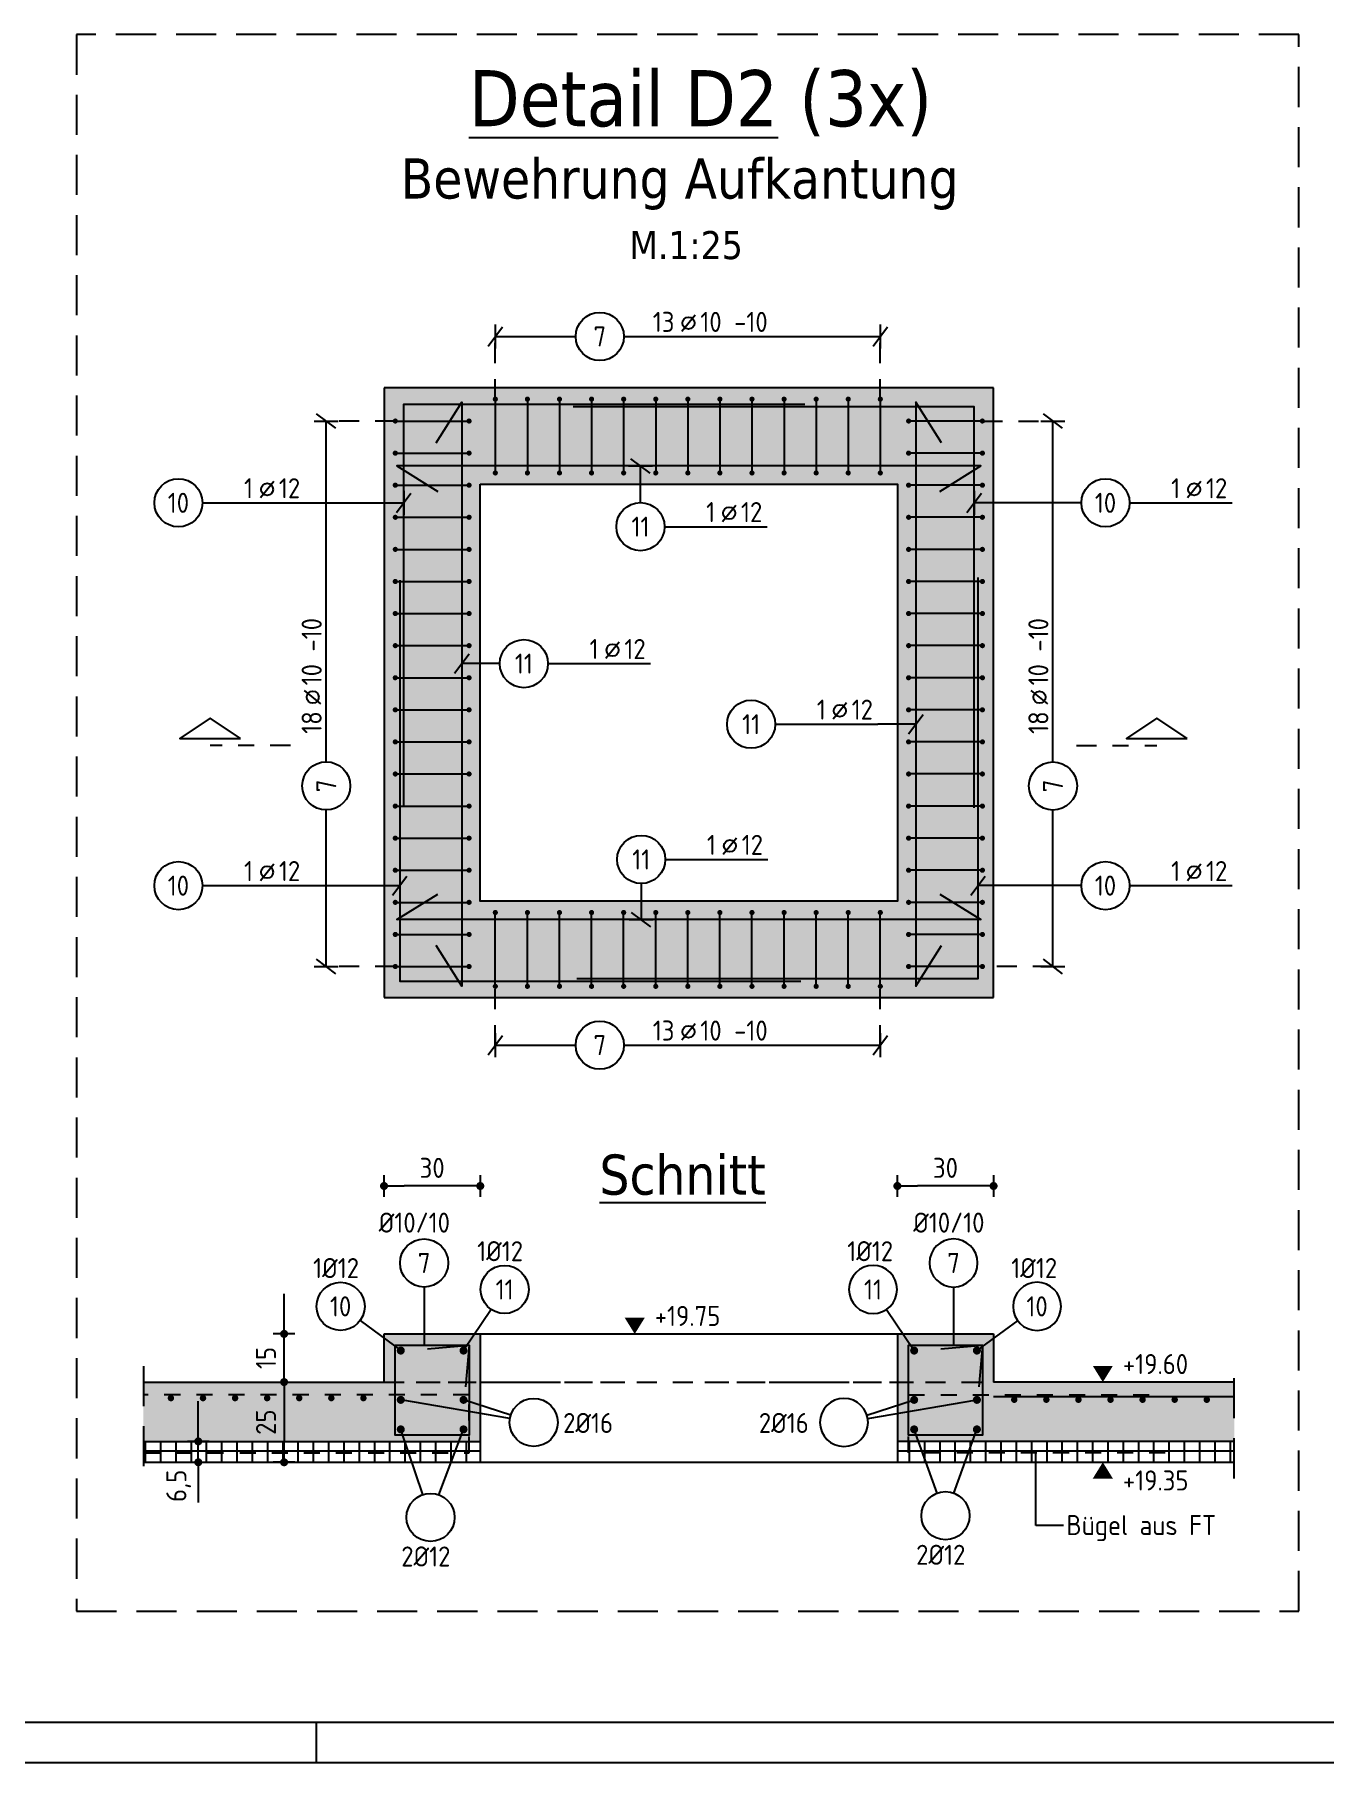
# Model space of a CAD drawing. Extents: x -25 to 84, y -4 to 31.
# Drawn here: x 10.19 to 18.23, y 0 to 10.77 of the extents above; entities that cross this region are included whole.
import ezdxf
from ezdxf.enums import TextEntityAlignment as Align

# ---------------------------------------------------------------- set-up
doc = ezdxf.new("R2010")
doc.units = 0
doc.header["$LTSCALE"] = 0.5
doc.header["$PDSIZE"] = 0.15
for name, pattern in [('AUSGEZOGEN', [1000.01, 1000, 0.01]), ('DASHDOTSMALL', [1.05, 0.5, -0.25, 0.05, -0.25]), ('DASHED', [0.75, 0.5, -0.25]), ('DOT', [0.175, 0.05, -0.125]), ('HIDDEN', [0.375, 0.25, -0.125]), ('HIDDEN2', [0.187, 0.125, -0.062]), ('STRICHLINIE', [0.75, 0.5, -0.25]), ('STRICHPUNKT2', [0.55, 0.25, -0.125, 0.05, -0.125]), ('VERDECKT', [0.375, 0.25, -0.125])]:
    doc.linetypes.add(name, pattern=pattern)
for name, color, linetype in [('BETON', 7, 'Continuous'), ('DETAIL', 7, 'Continuous'), ('DRUEBER', 7, 'Continuous'), ('grau_mittel', 7, 'Continuous'), ('Halbfertigteile', 7, 'Continuous'), ('HILFE', 7, 'Continuous'), ('koten', 7, 'Continuous'), ('MASSE', 7, 'Continuous'), ('OBJEKT', 7, 'Continuous'), ('RAHMEN', 7, 'Continuous'), ('RND', 7, 'Continuous'), ('SCHNITTE', 7, 'Continuous'), ('TEXT', 7, 'Continuous'), ('VERDECKT', 7, 'Continuous')]:
    doc.layers.add(name, color=color, linetype=linetype)
doc.styles.add('helv', font='tahoma.ttf')
doc.styles.add('txt', font='isocp.shx')
doc.dimstyles.new('DOT_I', dxfattribs={"dimscale": 0.5, "dimtxt": 0.25, "dimasz": 0.25, "dimexe": 0.1, "dimexo": 0.3, "dimgap": 0.1, "dimtad": 1, "dimdec": 3, "dimzin": 3, "dimtxsty": 'txt', "dimblk": 'DOT', "dimblk1": 'DOT', "dimblk2": 'DOT', "dimsah": 1, "dimcen": 0.1, "dimse1": 1, "dimse2": 1, "dimazin": 0, "dimtfac": 1, "dimtdec": 4, "dimtix": 1, "dimtmove": 2, "dimatfit": 3, "dimfxl": 0, "dimtvp": 1, "dimtolj": 1, "dimtzin": 0, "dimarcsym": 0})

# ---------------------------------------------------------------- blocks, each defined once
blk = doc.blocks.new('okrd_o')
at = {"layer": 'koten', "color": 7, "linetype": 'Continuous'}
blk.add_solid([(-0.125, 0.202), (0.125, 0.202), (0, 0)], dxfattribs=at)
at = {"layer": 'koten', "style": 'txt'}
blk.add_attdef('OKRD', (0.25, 0.1), '', height=0.25, dxfattribs=at)
blk = doc.blocks.new('DOT')
at = {"layer": 'MASSE', "color": 7, "linetype": 'Continuous'}
for p, q in [((0, 0), (-1, 0)), ((0, 0.54), (0, -0.54))]:
    blk.add_line(p, q, dxfattribs=at)
at = {"layer": 'MASSE', "color": 7, "linetype": 'Continuous', "const_width": 0.2}
blk.add_lwpolyline([(-0.1, 0, 1), (0.1, 0, 1)], format="xyb", close=True, dxfattribs=at)
blk = doc.blocks.new('*D41')
at = {"layer": 'Defpoints', "color": 0, "linetype": 'AUSGEZOGEN', "transparency": 16777216}
for p in [(11.749, 2.371), (11.749, 1.871), (11.749, 1.871)]:
    blk.add_point(p, dxfattribs=at)
at = {"layer": 'MASSE', "color": 0, "linetype": 'AUSGEZOGEN', "lineweight": -2, "transparency": 16777216}
blk.add_line((11.749, 2.246), (11.749, 1.996), dxfattribs=at)
at = {"layer": 'MASSE', "color": 0, "linetype": 'AUSGEZOGEN', "lineweight": -2, "transparency": 16777216, "xscale": 0.125, "yscale": 0.125, "zscale": 0.125}
for p, rotation in [((11.749, 2.371), 90), ((11.749, 1.871), 270)]:
    blk.add_blockref('DOT', p, dxfattribs=dict(at, rotation=rotation))
at = {"layer": 'MASSE', "color": 0, "linetype": 'AUSGEZOGEN', "transparency": 16777216, "insert": (11.636, 2.121), "char_height": 0.125, "attachment_point": 5, "rotation": 90, "style": 'txt'}
blk.add_mtext('\\A1;25', dxfattribs=at)
blk = doc.blocks.new('*D42')
at = {"layer": 'Defpoints', "color": 0, "linetype": 'AUSGEZOGEN', "transparency": 16777216}
for p in [(11.749, 2.671), (11.749, 2.671), (11.749, 2.371)]:
    blk.add_point(p, dxfattribs=at)
at = {"layer": 'MASSE', "color": 0, "linetype": 'AUSGEZOGEN', "lineweight": -2, "transparency": 16777216}
for p, q in [((11.749, 2.796), (11.749, 2.921)), ((11.749, 2.371), (11.749, 2.671)), ((11.749, 2.246), (11.749, 2.121))]:
    blk.add_line(p, q, dxfattribs=at)
at = {"layer": 'MASSE', "color": 0, "linetype": 'AUSGEZOGEN', "lineweight": -2, "transparency": 16777216, "xscale": 0.125, "yscale": 0.125, "zscale": 0.125}
for p, rotation in [((11.749, 2.671), 270), ((11.749, 2.371), 90)]:
    blk.add_blockref('DOT', p, dxfattribs=dict(at, rotation=rotation))
at = {"layer": 'MASSE', "color": 0, "linetype": 'AUSGEZOGEN', "transparency": 16777216, "insert": (11.636, 2.521), "char_height": 0.125, "attachment_point": 5, "rotation": 90, "style": 'txt'}
blk.add_mtext('\\A1;15', dxfattribs=at)
blk = doc.blocks.new('SCHN-2')
at = {"layer": 'SCHNITTE', "color": 6, "linetype": 'Continuous'}
blk.add_lwpolyline([(0.378, 0.088), (0, 0.34), (-0.378, 0.088)], close=True, dxfattribs=at)
at = {"layer": 'SCHNITTE', "color": 1, "linetype": 'DASHDOTSMALL', "style": 'helv'}
blk.add_attdef('SCHN-2', text='', height=0.35, dxfattribs=at).set_placement((0, 0.45), align=Align.CENTER)
blk = doc.blocks.new('*D43')
at = {"layer": 'Defpoints', "color": 0, "linetype": 'AUSGEZOGEN', "transparency": 16777216}
for p in [(12.372, 3.593), (12.372, 3.593), (12.972, 3.593)]:
    blk.add_point(p, dxfattribs=at)
at = {"layer": 'MASSE', "color": 0, "linetype": 'AUSGEZOGEN', "lineweight": -2, "transparency": 16777216}
blk.add_line((12.847, 3.593), (12.497, 3.593), dxfattribs=at)
at = {"layer": 'MASSE', "color": 0, "linetype": 'AUSGEZOGEN', "lineweight": -2, "transparency": 16777216, "xscale": 0.125, "yscale": 0.125, "zscale": 0.125, "rotation": 180}
blk.add_blockref('DOT', (12.372, 3.593), dxfattribs=at)
at = {"layer": 'MASSE', "color": 0, "linetype": 'AUSGEZOGEN', "lineweight": -2, "transparency": 16777216, "xscale": 0.125, "yscale": 0.125, "zscale": 0.125}
blk.add_blockref('DOT', (12.972, 3.593), dxfattribs=at)
at = {"layer": 'MASSE', "color": 0, "linetype": 'AUSGEZOGEN', "transparency": 16777216, "insert": (12.672, 3.706), "char_height": 0.125, "attachment_point": 5, "style": 'txt'}
blk.add_mtext('\\A1;30', dxfattribs=at)
blk = doc.blocks.new('*D44')
at = {"layer": 'Defpoints', "color": 0, "linetype": 'AUSGEZOGEN', "transparency": 16777216}
for p in [(15.572, 3.593), (15.572, 3.593), (16.172, 3.593)]:
    blk.add_point(p, dxfattribs=at)
at = {"layer": 'MASSE', "color": 0, "linetype": 'AUSGEZOGEN', "lineweight": -2, "transparency": 16777216}
blk.add_line((16.047, 3.593), (15.697, 3.593), dxfattribs=at)
at = {"layer": 'MASSE', "color": 0, "linetype": 'AUSGEZOGEN', "lineweight": -2, "transparency": 16777216, "xscale": 0.125, "yscale": 0.125, "zscale": 0.125, "rotation": 180}
blk.add_blockref('DOT', (15.572, 3.593), dxfattribs=at)
at = {"layer": 'MASSE', "color": 0, "linetype": 'AUSGEZOGEN', "lineweight": -2, "transparency": 16777216, "xscale": 0.125, "yscale": 0.125, "zscale": 0.125}
blk.add_blockref('DOT', (16.172, 3.593), dxfattribs=at)
at = {"layer": 'MASSE', "color": 0, "linetype": 'AUSGEZOGEN', "transparency": 16777216, "insert": (15.872, 3.706), "char_height": 0.125, "attachment_point": 5, "style": 'txt'}
blk.add_mtext('\\A1;30', dxfattribs=at)
blk = doc.blocks.new('lei_gre')
at = {"layer": 'RND', "color": 7, "linetype": 'Continuous'}
for p, q in [((-0.09, -0.12), (0.09, 0.12)), ((0, 0.15), (0, -0.15))]:
    blk.add_line(p, q, dxfattribs=at)
blk = doc.blocks.new('RND_LEI')
at = {"layer": 'RND', "color": 7, "linetype": 'Continuous'}
blk.add_line((1.022, 0.066), (1.19, 0.27), dxfattribs=at)
for centre, radius in [((0, 0), 0.3), ((1.106, 0.168), 0.075)]:
    blk.add_circle(centre, radius, dxfattribs=at)
at = {"layer": 'RND', "color": 7, "linetype": 'Continuous', "style": 'txt'}
blk.add_attdef('ANZ', text='', height=0.25, dxfattribs=at).set_placement((0.931, 0.057), align=Align.RIGHT)
for tag, p in [('DUM', (1.253, 0.057)), ('ABSTD', (1.674, 0.057)), ('POSTXT', (0.374, -0.327))]:
    blk.add_attdef(tag, p, '', height=0.25, dxfattribs=at)
blk.add_attdef('POSL', text='', height=0.25, dxfattribs=at).set_placement((0, 0), align=Align.MIDDLE)
blk = doc.blocks.new('RND_HIN')
at = {"layer": 'RND', "color": 7, "linetype": 'Continuous'}
blk.add_circle((0, 0), 0.3, dxfattribs=at)
at = {"layer": 'RND', "color": 7, "linetype": 'Continuous', "style": 'txt'}
blk.add_attdef('POSI', text='', height=0.25, dxfattribs=at).set_placement((0, 0), align=Align.MIDDLE)
blk = doc.blocks.new('*D104')
at = {"layer": 'Defpoints', "color": 0, "linetype": 'AUSGEZOGEN', "transparency": 16777216}
for p in [(11.214, 2.001), (11.214, 2.001), (11.214, 1.871)]:
    blk.add_point(p, dxfattribs=at)
at = {"layer": 'MASSE', "color": 0, "linetype": 'AUSGEZOGEN', "lineweight": -2, "transparency": 16777216}
for p, q in [((11.214, 2.126), (11.214, 2.251)), ((11.214, 1.871), (11.214, 2.001)), ((11.214, 1.746), (11.214, 1.621))]:
    blk.add_line(p, q, dxfattribs=at)
at = {"layer": 'MASSE', "color": 0, "linetype": 'AUSGEZOGEN', "lineweight": -2, "transparency": 16777216, "xscale": 0.125, "yscale": 0.125, "zscale": 0.125}
for p, rotation in [((11.214, 2.001), 270), ((11.214, 1.871), 90)]:
    blk.add_blockref('DOT', p, dxfattribs=dict(at, rotation=rotation))
at = {"layer": 'MASSE', "color": 0, "linetype": 'AUSGEZOGEN', "transparency": 16777216, "insert": (11.092, 1.724), "char_height": 0.125, "attachment_point": 5, "rotation": 90, "style": 'txt'}
blk.add_mtext('\\A1;6,5', dxfattribs=at)
blk = doc.blocks.new('A1-35-0')
at = {"layer": 'RAHMEN', "color": 5}
blk.add_line((2, 0.5), (118.4, 0.5), dxfattribs=at)
at = {"layer": 'RAHMEN', "color": 7}
blk.add_line((23.9, 0), (23.9, 0.5), dxfattribs=at)
at = {"layer": 'RAHMEN'}
blk.add_line((0, 0), (118.9, 0), dxfattribs=at)

msp = doc.modelspace()

# ---------------------------------------------------------------- hatches: boundary and pattern name
at = {"layer": 'grau_mittel'}
h = msp.add_hatch(color=61, dxfattribs=at)
h.paths.add_polyline_path([(16.1722, 4.7674), (16.1722, 8.5674), (12.3722, 8.5674), (12.3722, 4.7674)])
h.paths.add_polyline_path([(15.5722, 5.3674), (15.5722, 7.9674), (12.9722, 7.9674), (12.9722, 5.3674)], flags=16)
h = msp.add_hatch(color=61, dxfattribs=at)
h.paths.add_polyline_path([(10.8722, 2.0008), (12.9722, 2.0008), (12.9722, 2.6708), (12.3722, 2.6708), (12.3722, 2.3708), (10.8722, 2.3708)])
h.paths.add_polyline_path([(15.5722, 2.0008), (17.6722, 2.0008), (17.6722, 2.3708), (16.1722, 2.3708), (16.1722, 2.6708), (15.5722, 2.6708)])
at = {"layer": 'Halbfertigteile', "linetype": 'AUSGEZOGEN', "transparency": 33554687}
h = msp.add_hatch(dxfattribs=at)
h.set_pattern_fill('ANSI37', color=171, scale=0.03, angle=135, style=0)
h.set_pattern_definition([(180, (-1.11638, -12.34498), (-7e-18, -0.09525), []), (270, (-1.11638, -12.34498), (0.09525, -2e-17), [])])
h.paths.add_polyline_path([(12.9722, 2.0008), (10.8722, 2.0008), (10.8722, 1.8708), (12.9722, 1.8708)])
h.paths.add_polyline_path([(17.6722, 2.0008), (15.5722, 2.0008), (15.5722, 1.8708), (17.6722, 1.8708)])

# ---------------------------------------------------------------- linework, layer by layer
at = {"layer": 'BETON', "color": 6, "linetype": 'AUSGEZOGEN'}
for p, q in [((16.1722, 8.5674), (12.3722, 8.5674)), ((12.3722, 8.5674), (12.3722, 4.7674)), ((16.1722, 4.7674), (16.1722, 8.5674)), ((12.3722, 4.7674), (16.1722, 4.7674)), ((12.3722, 2.6708), (12.9722, 2.6708)), ((12.3722, 2.3708), (12.3722, 2.6708)), ((12.9722, 2.6708), (12.9722, 1.8708)), ((15.5722, 2.6708), (16.1722, 2.6708)), ((15.5722, 2.6708), (15.5722, 1.8708)), ((16.1722, 2.6708), (16.1722, 2.3708)), ((10.8722, 2.3708), (12.3722, 2.3708)), ((17.6722, 2.3708), (16.1722, 2.3708)), ((10.8722, 2.0008), (12.9722, 2.0008)), ((17.6722, 2.0008), (15.5722, 2.0008)), ((10.8722, 1.8708), (12.9722, 1.8708)), ((15.5722, 1.8708), (17.6722, 1.8708))]:
    msp.add_line(p, q, dxfattribs=at)
msp.add_lwpolyline([(12.9722, 7.9674), (15.5722, 7.9674), (15.5722, 5.3674), (12.9722, 5.3674)], close=True, dxfattribs=at)
at = {"layer": 'DETAIL', "color": 102, "linetype": 'STRICHLINIE'}
msp.add_lwpolyline([(10.4542, 10.7699), (10.4542, 0.9433), (18.0756, 0.9433), (18.0756, 10.7699)], close=True, dxfattribs=at)
at = {"layer": 'DRUEBER', "color": 7, "linetype": 'DOT'}
msp.add_line((12.3722, 2.3708), (16.1722, 2.3708), dxfattribs=at)
at = {"layer": 'HILFE', "color": 102, "linetype": 'DASHED'}
for p, q in [((10.8722, 2.4708), (10.8722, 1.7708)), ((17.6722, 1.7708), (17.6722, 2.4708))]:
    msp.add_line(p, q, dxfattribs=at)
at = {"layer": 'HILFE', "color": 102, "linetype": 'AUSGEZOGEN'}
for p, q in [((16.4354, 1.4773), (16.4354, 1.9308)), ((16.6077, 1.4773), (16.4354, 1.4773))]:
    msp.add_line(p, q, dxfattribs=at)
at = {"layer": 'OBJEKT', "color": 7, "linetype": 'AUSGEZOGEN'}
for p, q in [((12.9722, 2.6708), (15.5722, 2.6708)), ((12.9722, 1.8708), (15.5722, 1.8708))]:
    msp.add_line(p, q, dxfattribs=at)
at = {"layer": 'RND', "color": 7, "linetype": 'AUSGEZOGEN'}
for p, q in [((13.0658, 8.8879), (13.5671, 8.8879)), ((13.8671, 8.8879), (15.4658, 8.8879)), ((12.0118, 6.2369), (12.0118, 8.361)), ((16.5421, 6.2363), (16.5421, 8.361)), ((11.2401, 7.8512), (11.8801, 7.8512)), ((17.0195, 7.8512), (17.6595, 7.8512)), ((14.1207, 7.7025), (14.7607, 7.7025)), ((13.3938, 6.849), (14.0338, 6.849)), ((14.8105, 6.4713), (15.4505, 6.4713)), ((12.0118, 4.961), (12.0118, 5.9369)), ((16.5421, 4.961), (16.5421, 5.9363)), ((14.1253, 5.6283), (14.7653, 5.6283)), ((11.2401, 5.4651), (11.8801, 5.4651)), ((17.0195, 5.4651), (17.6595, 5.4651)), ((13.0658, 4.4708), (13.5671, 4.4708)), ((13.8671, 4.4708), (15.4658, 4.4708))]:
    msp.add_line(p, q, dxfattribs=at)
at = {"layer": 'RND', "color": 102, "linetype": 'VERDECKT'}
for p, q in [((13.0658, 8.4974), (13.0658, 8.8879)), ((15.4658, 8.4974), (15.4658, 8.8879)), ((12.4422, 8.361), (12.0118, 8.361)), ((16.1022, 8.361), (16.5421, 8.361)), ((12.4422, 4.961), (12.0118, 4.961)), ((16.5421, 4.961), (16.1022, 4.961)), ((13.0658, 4.4708), (13.0658, 4.8374)), ((15.4658, 4.4708), (15.4658, 4.8374))]:
    msp.add_line(p, q, dxfattribs=at)
at = {"layer": 'RND', "color": 102, "linetype": 'AUSGEZOGEN'}
for p, q in [((13.9707, 7.8525), (13.9707, 8.0812)), ((11.8801, 7.8512), (12.495, 7.8512)), ((16.7195, 7.8512), (16.0511, 7.8512)), ((13.0938, 6.849), (12.857, 6.849)), ((15.6874, 6.4713), (15.4505, 6.4713)), ((11.8801, 5.4651), (12.4699, 5.4651)), ((13.9753, 5.4783), (13.9753, 5.2537)), ((16.7195, 5.4651), (16.0744, 5.4651)), ((12.6221, 2.9632), (12.6221, 2.6008)), ((15.9222, 2.9632), (15.9222, 2.6008)), ((13.0401, 2.8236), (12.8675, 2.5672)), ((15.5042, 2.8236), (15.6768, 2.5672)), ((12.2222, 2.7538), (12.4764, 2.5672)), ((16.3221, 2.7538), (16.0679, 2.5672)), ((13.1571, 2.1445), (12.4764, 2.26)), ((13.1622, 2.1653), (12.8675, 2.26)), ((15.3821, 2.1653), (15.6768, 2.26)), ((15.3872, 2.1445), (16.0679, 2.26)), ((12.6139, 1.6693), (12.4764, 2.0759)), ((12.7146, 1.6677), (12.8675, 2.0759)), ((15.8209, 1.6788), (15.6768, 2.0759)), ((15.9234, 1.6787), (16.0679, 2.0759))]:
    msp.add_line(p, q, dxfattribs=at)
at = {"layer": 'RND', "color": 7, "linetype": 'AUSGEZOGEN'}
for points, const_width in [([(13.0738, 8.4974, 1), (13.0578, 8.4974, 1)], 0.016), ([(13.2738, 8.4974, 1), (13.2578, 8.4974, 1)], 0.016), ([(13.4738, 8.4974, 1), (13.4578, 8.4974, 1)], 0.016), ([(13.6738, 8.4974, 1), (13.6578, 8.4974, 1)], 0.016), ([(13.8738, 8.4974, 1), (13.8578, 8.4974, 1)], 0.016), ([(14.0738, 8.4974, 1), (14.0578, 8.4974, 1)], 0.016), ([(14.2738, 8.4974, 1), (14.2578, 8.4974, 1)], 0.016), ([(14.4738, 8.4974, 1), (14.4578, 8.4974, 1)], 0.016), ([(14.6738, 8.4974, 1), (14.6578, 8.4974, 1)], 0.016), ([(14.8738, 8.4974, 1), (14.8578, 8.4974, 1)], 0.016), ([(15.0738, 8.4974, 1), (15.0578, 8.4974, 1)], 0.016), ([(15.2738, 8.4974, 1), (15.2578, 8.4974, 1)], 0.016), ([(15.4738, 8.4974, 1), (15.4578, 8.4974, 1)], 0.016), ([(12.4422, 8.353, 1), (12.4422, 8.369, 1)], 0.016), ([(12.9022, 8.353, 1), (12.9022, 8.369, 1)], 0.016), ([(15.6422, 8.353, -1), (15.6422, 8.369, -1)], 0.016), ([(16.1022, 8.353, -1), (16.1022, 8.369, -1)], 0.016), ([(12.4422, 8.153, 1), (12.4422, 8.169, 1)], 0.016), ([(12.9022, 8.153, 1), (12.9022, 8.169, 1)], 0.016), ([(15.6422, 8.153, -1), (15.6422, 8.169, -1)], 0.016), ([(16.1022, 8.153, -1), (16.1022, 8.169, -1)], 0.016), ([(12.4422, 7.953, 1), (12.4422, 7.969, 1)], 0.016), ([(12.9022, 7.953, 1), (12.9022, 7.969, 1)], 0.016), ([(13.0738, 8.0374, 1), (13.0578, 8.0374, 1)], 0.016), ([(13.2738, 8.0374, 1), (13.2578, 8.0374, 1)], 0.016), ([(13.4738, 8.0374, 1), (13.4578, 8.0374, 1)], 0.016), ([(13.6738, 8.0374, 1), (13.6578, 8.0374, 1)], 0.016), ([(13.8738, 8.0374, 1), (13.8578, 8.0374, 1)], 0.016), ([(14.0738, 8.0374, 1), (14.0578, 8.0374, 1)], 0.016), ([(14.2738, 8.0374, 1), (14.2578, 8.0374, 1)], 0.016), ([(14.4738, 8.0374, 1), (14.4578, 8.0374, 1)], 0.016), ([(14.6738, 8.0374, 1), (14.6578, 8.0374, 1)], 0.016), ([(14.8738, 8.0374, 1), (14.8578, 8.0374, 1)], 0.016), ([(15.0738, 8.0374, 1), (15.0578, 8.0374, 1)], 0.016), ([(15.2738, 8.0374, 1), (15.2578, 8.0374, 1)], 0.016), ([(15.4738, 8.0374, 1), (15.4578, 8.0374, 1)], 0.016), ([(15.6422, 7.953, -1), (15.6422, 7.969, -1)], 0.016), ([(16.1022, 7.953, -1), (16.1022, 7.969, -1)], 0.016), ([(12.4422, 7.753, 1), (12.4422, 7.769, 1)], 0.016), ([(12.9022, 7.753, 1), (12.9022, 7.769, 1)], 0.016), ([(15.6422, 7.753, -1), (15.6422, 7.769, -1)], 0.016), ([(16.1022, 7.753, -1), (16.1022, 7.769, -1)], 0.016), ([(12.4422, 7.553, 1), (12.4422, 7.569, 1)], 0.016), ([(12.9022, 7.553, 1), (12.9022, 7.569, 1)], 0.016), ([(15.6422, 7.553, -1), (15.6422, 7.569, -1)], 0.016), ([(16.1022, 7.553, -1), (16.1022, 7.569, -1)], 0.016), ([(12.4422, 7.353, 1), (12.4422, 7.369, 1)], 0.016), ([(12.9022, 7.353, 1), (12.9022, 7.369, 1)], 0.016), ([(15.6422, 7.353, -1), (15.6422, 7.369, -1)], 0.016), ([(16.1022, 7.353, -1), (16.1022, 7.369, -1)], 0.016), ([(12.4422, 7.153, 1), (12.4422, 7.169, 1)], 0.016), ([(12.9022, 7.153, 1), (12.9022, 7.169, 1)], 0.016), ([(15.6422, 7.153, -1), (15.6422, 7.169, -1)], 0.016), ([(16.1022, 7.153, -1), (16.1022, 7.169, -1)], 0.016), ([(12.4422, 6.953, 1), (12.4422, 6.969, 1)], 0.016), ([(12.9022, 6.953, 1), (12.9022, 6.969, 1)], 0.016), ([(15.6422, 6.953, -1), (15.6422, 6.969, -1)], 0.016), ([(16.1022, 6.953, -1), (16.1022, 6.969, -1)], 0.016), ([(12.4422, 6.753, 1), (12.4422, 6.769, 1)], 0.016), ([(12.9022, 6.753, 1), (12.9022, 6.769, 1)], 0.016), ([(15.6422, 6.753, -1), (15.6422, 6.769, -1)], 0.016), ([(16.1022, 6.753, -1), (16.1022, 6.769, -1)], 0.016), ([(12.4422, 6.553, 1), (12.4422, 6.569, 1)], 0.016), ([(12.9022, 6.553, 1), (12.9022, 6.569, 1)], 0.016), ([(15.6422, 6.553, -1), (15.6422, 6.569, -1)], 0.016), ([(16.1022, 6.553, -1), (16.1022, 6.569, -1)], 0.016), ([(12.4422, 6.353, 1), (12.4422, 6.369, 1)], 0.016), ([(12.9022, 6.353, 1), (12.9022, 6.369, 1)], 0.016), ([(15.6422, 6.353, -1), (15.6422, 6.369, -1)], 0.016), ([(16.1022, 6.353, -1), (16.1022, 6.369, -1)], 0.016), ([(12.4422, 6.153, 1), (12.4422, 6.169, 1)], 0.016), ([(12.9022, 6.153, 1), (12.9022, 6.169, 1)], 0.016), ([(15.6422, 6.153, -1), (15.6422, 6.169, -1)], 0.016), ([(16.1022, 6.153, -1), (16.1022, 6.169, -1)], 0.016), ([(12.4422, 5.953, 1), (12.4422, 5.969, 1)], 0.016), ([(12.9022, 5.953, 1), (12.9022, 5.969, 1)], 0.016), ([(15.6422, 5.953, -1), (15.6422, 5.969, -1)], 0.016), ([(16.1022, 5.953, -1), (16.1022, 5.969, -1)], 0.016), ([(12.4422, 5.753, 1), (12.4422, 5.769, 1)], 0.016), ([(12.9022, 5.753, 1), (12.9022, 5.769, 1)], 0.016), ([(15.6422, 5.753, -1), (15.6422, 5.769, -1)], 0.016), ([(16.1022, 5.753, -1), (16.1022, 5.769, -1)], 0.016), ([(12.4422, 5.553, 1), (12.4422, 5.569, 1)], 0.016), ([(12.9022, 5.553, 1), (12.9022, 5.569, 1)], 0.016), ([(15.6422, 5.553, -1), (15.6422, 5.569, -1)], 0.016), ([(16.1022, 5.553, -1), (16.1022, 5.569, -1)], 0.016), ([(12.4422, 5.353, 1), (12.4422, 5.369, 1)], 0.016), ([(12.9022, 5.353, 1), (12.9022, 5.369, 1)], 0.016), ([(13.0738, 5.2974, -1), (13.0578, 5.2974, -1)], 0.016), ([(13.2738, 5.2974, -1), (13.2578, 5.2974, -1)], 0.016), ([(13.4738, 5.2974, -1), (13.4578, 5.2974, -1)], 0.016), ([(13.6738, 5.2974, -1), (13.6578, 5.2974, -1)], 0.016), ([(13.8738, 5.2974, -1), (13.8578, 5.2974, -1)], 0.016), ([(14.0738, 5.2974, -1), (14.0578, 5.2974, -1)], 0.016), ([(14.2738, 5.2974, -1), (14.2578, 5.2974, -1)], 0.016), ([(14.4738, 5.2974, -1), (14.4578, 5.2974, -1)], 0.016), ([(14.6738, 5.2974, -1), (14.6578, 5.2974, -1)], 0.016), ([(14.8738, 5.2974, -1), (14.8578, 5.2974, -1)], 0.016), ([(15.0738, 5.2974, -1), (15.0578, 5.2974, -1)], 0.016), ([(15.2738, 5.2974, -1), (15.2578, 5.2974, -1)], 0.016), ([(15.4738, 5.2974, -1), (15.4578, 5.2974, -1)], 0.016), ([(15.6422, 5.353, -1), (15.6422, 5.369, -1)], 0.016), ([(16.1022, 5.353, -1), (16.1022, 5.369, -1)], 0.016), ([(12.4422, 5.153, 1), (12.4422, 5.169, 1)], 0.016), ([(12.9022, 5.153, 1), (12.9022, 5.169, 1)], 0.016), ([(15.6422, 5.153, -1), (15.6422, 5.169, -1)], 0.016), ([(16.1022, 5.153, -1), (16.1022, 5.169, -1)], 0.016), ([(12.4422, 4.953, 1), (12.4422, 4.969, 1)], 0.016), ([(12.9022, 4.953, 1), (12.9022, 4.969, 1)], 0.016), ([(15.6422, 4.953, -1), (15.6422, 4.969, -1)], 0.016), ([(16.1022, 4.953, -1), (16.1022, 4.969, -1)], 0.016), ([(13.0738, 4.8374, -1), (13.0578, 4.8374, -1)], 0.016), ([(13.2738, 4.8374, -1), (13.2578, 4.8374, -1)], 0.016), ([(13.4738, 4.8374, -1), (13.4578, 4.8374, -1)], 0.016), ([(13.6738, 4.8374, -1), (13.6578, 4.8374, -1)], 0.016), ([(13.8738, 4.8374, -1), (13.8578, 4.8374, -1)], 0.016), ([(14.0738, 4.8374, -1), (14.0578, 4.8374, -1)], 0.016), ([(14.2738, 4.8374, -1), (14.2578, 4.8374, -1)], 0.016), ([(14.4738, 4.8374, -1), (14.4578, 4.8374, -1)], 0.016), ([(14.6738, 4.8374, -1), (14.6578, 4.8374, -1)], 0.016), ([(14.8738, 4.8374, -1), (14.8578, 4.8374, -1)], 0.016), ([(15.0738, 4.8374, -1), (15.0578, 4.8374, -1)], 0.016), ([(15.2738, 4.8374, -1), (15.2578, 4.8374, -1)], 0.016), ([(15.4738, 4.8374, -1), (15.4578, 4.8374, -1)], 0.016), ([(12.4639, 2.5672, 1), (12.4889, 2.5672, 1)], 0.025), ([(12.855, 2.5672, 1), (12.88, 2.5672, 1)], 0.025), ([(15.6893, 2.5672, -1), (15.6643, 2.5672, -1)], 0.025), ([(16.0804, 2.5672, -1), (16.0554, 2.5672, -1)], 0.025), ([(11.0334, 2.2708, 1), (11.0534, 2.2708, 1)], 0.02), ([(11.2334, 2.2708, -1), (11.2534, 2.2708, -1)], 0.02), ([(11.4334, 2.2708, -1), (11.4534, 2.2708, -1)], 0.02), ([(11.6334, 2.2708, -1), (11.6534, 2.2708, -1)], 0.02), ([(11.8334, 2.2708, -1), (11.8534, 2.2708, -1)], 0.02), ([(12.0334, 2.2708, -1), (12.0534, 2.2708, -1)], 0.02), ([(12.2334, 2.2708, -1), (12.2534, 2.2708, -1)], 0.02), ([(12.4639, 2.26, 1), (12.4889, 2.26, 1)], 0.025), ([(12.855, 2.26, 1), (12.88, 2.26, 1)], 0.025), ([(15.6893, 2.26, -1), (15.6643, 2.26, -1)], 0.025), ([(16.0804, 2.26, -1), (16.0554, 2.26, -1)], 0.025), ([(16.3109, 2.2608, 1), (16.2909, 2.2608, 1)], 0.02), ([(16.5109, 2.2608, 1), (16.4909, 2.2608, 1)], 0.02), ([(16.7109, 2.2608, 1), (16.6909, 2.2608, 1)], 0.02), ([(16.9109, 2.2608, 1), (16.8909, 2.2608, 1)], 0.02), ([(17.1109, 2.2608, 1), (17.0909, 2.2608, 1)], 0.02), ([(17.3109, 2.2608, 1), (17.2909, 2.2608, 1)], 0.02), ([(17.5109, 2.2608, -1), (17.4909, 2.2608, -1)], 0.02), ([(12.4639, 2.0759, 1), (12.4889, 2.0759, 1)], 0.025), ([(12.855, 2.0759, 1), (12.88, 2.0759, 1)], 0.025), ([(15.6893, 2.0759, -1), (15.6643, 2.0759, -1)], 0.025), ([(16.0804, 2.0759, -1), (16.0554, 2.0759, -1)], 0.025)]:
    msp.add_lwpolyline(points, format="xyb", close=True, dxfattribs=dict(at, const_width=const_width))
at = {"layer": 'RND', "color": 1, "linetype": 'AUSGEZOGEN'}
for points in [[(12.495, 5.9657), (12.495, 8.4657), (14.995, 8.4657)], [(12.6979, 8.2242), (12.857, 8.4786), (12.857, 4.8386), (12.6979, 5.0929)], [(13.0658, 8.4974), (13.0658, 8.0374)], [(13.2658, 8.4974), (13.2658, 8.0374)], [(13.4658, 8.4974), (13.4658, 8.0374)], [(16.0511, 5.9499), (16.0511, 8.4499), (13.5511, 8.4499)], [(13.6658, 8.4974), (13.6658, 8.0374)], [(13.8658, 8.4974), (13.8658, 8.0374)], [(14.0658, 8.4974), (14.0658, 8.0374)], [(14.2658, 8.4974), (14.2658, 8.0374)], [(14.4658, 8.4974), (14.4658, 8.0374)], [(14.6658, 8.4974), (14.6658, 8.0374)], [(14.8658, 8.4974), (14.8658, 8.0374)], [(15.0658, 8.4974), (15.0658, 8.0374)], [(15.2658, 8.4974), (15.2658, 8.0374)], [(15.4658, 8.4974), (15.4658, 8.0374)], [(15.8464, 8.2242), (15.6874, 8.4786), (15.6874, 4.8386), (15.8464, 5.0929)], [(12.4422, 8.361), (12.9022, 8.361)], [(16.1022, 8.361), (15.6422, 8.361)], [(12.4422, 8.161), (12.9022, 8.161)], [(15.8378, 7.9222), (16.0922, 8.0812), (12.4522, 8.0812), (12.7065, 7.9222)], [(16.1022, 8.161), (15.6422, 8.161)], [(12.4422, 7.961), (12.9022, 7.961)], [(16.1022, 7.961), (15.6422, 7.961)], [(12.4422, 7.761), (12.9022, 7.761)], [(16.1022, 7.761), (15.6422, 7.761)], [(12.4422, 7.561), (12.9022, 7.561)], [(16.1022, 7.561), (15.6422, 7.561)], [(12.4422, 7.361), (12.9022, 7.361)], [(12.4699, 7.3692), (12.4699, 4.8692), (14.9699, 4.8692)], [(16.0744, 7.385), (16.0744, 4.885), (13.5744, 4.885)], [(16.1022, 7.361), (15.6422, 7.361)], [(12.4422, 7.161), (12.9022, 7.161)], [(16.1022, 7.161), (15.6422, 7.161)], [(12.4422, 6.961), (12.9022, 6.961)], [(16.1022, 6.961), (15.6422, 6.961)], [(12.4422, 6.761), (12.9022, 6.761)], [(16.1022, 6.761), (15.6422, 6.761)], [(12.4422, 6.561), (12.9022, 6.561)], [(16.1022, 6.561), (15.6422, 6.561)], [(12.4422, 6.361), (12.9022, 6.361)], [(16.1022, 6.361), (15.6422, 6.361)], [(12.4422, 6.161), (12.9022, 6.161)], [(16.1022, 6.161), (15.6422, 6.161)], [(12.4422, 5.961), (12.9022, 5.961)], [(16.1022, 5.961), (15.6422, 5.961)], [(12.4422, 5.761), (12.9022, 5.761)], [(16.1022, 5.761), (15.6422, 5.761)], [(12.4422, 5.561), (12.9022, 5.561)], [(16.1022, 5.561), (15.6422, 5.561)], [(15.8378, 5.4127), (16.0922, 5.2537), (12.4522, 5.2537), (12.7065, 5.4127)], [(12.4422, 5.361), (12.9022, 5.361)], [(13.0658, 4.8374), (13.0658, 5.2974)], [(13.2658, 4.8374), (13.2658, 5.2974)], [(13.4658, 4.8374), (13.4658, 5.2974)], [(13.6658, 4.8374), (13.6658, 5.2974)], [(13.8658, 4.8374), (13.8658, 5.2974)], [(14.0658, 4.8374), (14.0658, 5.2974)], [(14.2658, 4.8374), (14.2658, 5.2974)], [(14.4658, 4.8374), (14.4658, 5.2974)], [(14.6658, 4.8374), (14.6658, 5.2974)], [(14.8658, 4.8374), (14.8658, 5.2974)], [(15.0658, 4.8374), (15.0658, 5.2974)], [(15.2658, 4.8374), (15.2658, 5.2974)], [(15.4658, 4.8374), (15.4658, 5.2974)], [(16.1022, 5.361), (15.6422, 5.361)], [(12.4422, 5.161), (12.9022, 5.161)], [(16.1022, 5.161), (15.6422, 5.161)], [(12.4422, 4.961), (12.9022, 4.961)], [(16.1022, 4.961), (15.6422, 4.961)], [(12.6431, 2.5781), (12.9022, 2.6008), (12.9022, 2.0408), (12.4422, 2.0408), (12.4422, 2.6008), (12.9022, 2.6008), (12.8795, 2.3417)], [(15.8431, 2.5781), (16.1022, 2.6008), (16.1022, 2.0408), (15.6422, 2.0408), (15.6422, 2.6008), (16.1022, 2.6008), (16.0795, 2.3417)], [(16.1722, 2.2808), (17.6722, 2.2808)]]:
    msp.add_lwpolyline(points, dxfattribs=at)
at = {"layer": 'RND', "color": 102, "linetype": 'HIDDEN2'}
for points in [[(10.8722, 1.9308), (12.9022, 1.9308), (12.9022, 2.2908), (10.8722, 2.2908)], [(17.2422, 1.9308), (15.6422, 1.9308), (15.6422, 2.2908), (17.2422, 2.2908)]]:
    msp.add_lwpolyline(points, dxfattribs=at)
at = {"layer": 'SCHNITTE', "color": 6, "linetype": 'STRICHPUNKT2'}
for p, q in [((11.7879, 6.339), (11.2879, 6.339)), ((16.6888, 6.339), (17.1888, 6.339))]:
    msp.add_line(p, q, dxfattribs=at)
at = {"layer": 'VERDECKT', "color": 7, "linetype": 'HIDDEN'}
msp.add_line((12.3722, 2.3708), (16.1722, 2.3708), dxfattribs=at)

# ---------------------------------------------------------------- block references
at = {"layer": 'koten', "color": 7, "linetype": 'AUSGEZOGEN', "xscale": 0.5, "yscale": 0.5, "zscale": 0.5}
for p, values in [((13.9349, 2.6707), {'OKRD': '+19.75'}), ((16.853, 2.3707), {'OKRD': '+19.60'})]:
    msp.add_blockref('okrd_o', p, dxfattribs=at).add_auto_attribs(values)
at = {"layer": 'koten', "color": 7, "linetype": 'AUSGEZOGEN'}
ref = msp.add_blockref('okrd_o', (16.853, 1.8708), dxfattribs=dict(at, xscale=-0.5, yscale=0.5, zscale=0.5, rotation=180))
ref.add_attrib('OKRD', '+19.35', (16.978, 1.6953), dxfattribs={"height": 0.125, "style": 'txt'})
at = {"layer": 'RAHMEN', "color": 191, "linetype": 'AUSGEZOGEN', "xscale": 0.5, "yscale": 0.5, "zscale": 0.5}
msp.add_blockref('A1-35-0', (0, 0), dxfattribs=at)
at = {"layer": 'RND', "color": 7, "linetype": 'AUSGEZOGEN', "yscale": 0.5, "zscale": 0.5}
for name, p, xscale in [('lei_gre', (13.0658, 8.8879), 0.5), ('lei_gre', (15.4658, 8.8879), 0.5), ('lei_gre', (12.495, 7.8512), 0.5), ('lei_gre', (16.0511, 7.8512), 0.5), ('lei_gre', (12.857, 6.849), 0.5), ('lei_gre', (15.6874, 6.4713), 0.5), ('lei_gre', (12.4699, 5.4651), 0.5), ('lei_gre', (16.0744, 5.4651), 0.5), ('lei_gre', (13.0658, 4.4708), 0.5), ('lei_gre', (15.4658, 4.4708), 0.5), ('RND_HIN', (13.305, 2.1194), 0.5), ('RND_HIN', (15.2393, 2.1194), -0.5), ('RND_HIN', (12.662, 1.5273), 0.5), ('RND_HIN', (15.8721, 1.5378), 0.5)]:
    msp.add_blockref(name, p, dxfattribs=dict(at, xscale=xscale))
at = {"layer": 'RND', "color": 7, "linetype": 'AUSGEZOGEN', "xscale": 0.5, "yscale": 0.5, "zscale": 0.5}
for name, p, values in [('RND_LEI', (13.7171, 8.8879), {'POSL': '7', 'DUM': '10', 'ANZ': '13', 'ABSTD': '-10'}), ('RND_LEI', (11.0901, 7.8512), {'POSL': '10', 'DUM': '12', 'ANZ': '1'}), ('RND_LEI', (16.8695, 7.8512), {'POSL': '10', 'DUM': '12', 'ANZ': '1'}), ('RND_LEI', (13.9707, 7.7025), {'POSL': '11', 'DUM': '12', 'ANZ': '1'}), ('RND_LEI', (13.2438, 6.849), {'POSL': '11', 'DUM': '12', 'ANZ': '1'}), ('RND_LEI', (14.6605, 6.4713), {'POSL': '11', 'DUM': '12', 'ANZ': '1'}), ('RND_LEI', (13.9753, 5.6283), {'POSL': '11', 'DUM': '12', 'ANZ': '1'}), ('RND_LEI', (11.0901, 5.4651), {'POSL': '10', 'DUM': '12', 'ANZ': '1'}), ('RND_LEI', (16.8695, 5.4651), {'POSL': '10', 'DUM': '12', 'ANZ': '1'}), ('RND_LEI', (13.7171, 4.4708), {'POSL': '7', 'DUM': '10', 'ANZ': '13', 'ABSTD': '-10'}), ('RND_HIN', (12.6221, 3.1132), {'POSI': '7'}), ('RND_HIN', (13.1238, 2.948), {'POSI': '11'}), ('RND_HIN', (12.1013, 2.8426), {'POSI': '10'})]:
    msp.add_blockref(name, p, dxfattribs=at).add_auto_attribs(values)
at = {"layer": 'RND', "color": 7, "linetype": 'AUSGEZOGEN', "xscale": 0.5, "yscale": 0.5, "zscale": 0.5, "rotation": 90}
for p in [(12.0118, 8.361), (16.5421, 8.361), (13.9707, 8.0812), (13.9753, 5.2537), (12.0118, 4.961), (16.5421, 4.961)]:
    msp.add_blockref('lei_gre', p, dxfattribs=at)
for p in [(12.0118, 6.0869), (16.5421, 6.0863)]:
    msp.add_blockref('RND_LEI', p, dxfattribs=at).add_auto_attribs({'POSL': '7', 'DUM': '10', 'ANZ': '18', 'ABSTD': '-10'})
at = {"layer": 'RND', "color": 7, "linetype": 'AUSGEZOGEN'}
ref = msp.add_blockref('RND_HIN', (15.9222, 3.1132), dxfattribs=dict(at, xscale=-0.5, yscale=0.5, zscale=0.5))
ref.add_attrib('POSI', '7', dxfattribs={"color": 7, "linetype": 'Continuous', "height": 0.125, "style": 'txt'}).set_placement((15.9222, 3.1132), align=Align.MIDDLE)
ref = msp.add_blockref('RND_HIN', (15.4205, 2.948), dxfattribs=dict(at, xscale=-0.5, yscale=0.5, zscale=0.5))
ref.add_attrib('POSI', '11', dxfattribs={"color": 7, "linetype": 'Continuous', "height": 0.125, "style": 'txt'}).set_placement((15.4205, 2.948), align=Align.MIDDLE)
ref = msp.add_blockref('RND_HIN', (16.443, 2.8426), dxfattribs=dict(at, xscale=-0.5, yscale=0.5, zscale=0.5))
ref.add_attrib('POSI', '10', dxfattribs={"color": 7, "linetype": 'Continuous', "height": 0.125, "style": 'txt'}).set_placement((16.443, 2.8426), align=Align.MIDDLE)
at = {"layer": 'SCHNITTE', "color": 6, "linetype": 'STRICHPUNKT2', "xscale": 0.5, "yscale": 0.5, "zscale": 0.5}
for p in [(11.2879, 6.339), (17.1888, 6.339)]:
    msp.add_blockref('SCHN-2', p, dxfattribs=at)

# ---------------------------------------------------------------- texts
at = {"layer": 'TEXT', "color": 5, "linetype": 'AUSGEZOGEN', "style": 'helv'}
msp.add_text('%%UDetail D2%%U (3x)', height=0.35, dxfattribs=at).set_placement((12.9004, 10.1983))
at = {"layer": 'TEXT', "color": 6, "linetype": 'AUSGEZOGEN', "style": 'helv'}
for s, p in [('Bewehrung Aufkantung', (12.4765, 9.748)), ('%%USchnitt', (13.715, 3.5391))]:
    msp.add_text(s, height=0.25, dxfattribs=at).set_placement(p)
at = {"layer": 'TEXT', "color": 1, "linetype": 'AUSGEZOGEN', "style": 'helv'}
msp.add_text('M.1:25', height=0.175, dxfattribs=at).set_placement((13.9014, 9.3703))
at = {"layer": 'TEXT', "color": 7, "linetype": 'AUSGEZOGEN', "style": 'txt'}
for s, p in [('%%C10/10', (12.3389, 3.3023)), ('%%C10/10', (15.6709, 3.3023)), ('1%%C12', (12.9525, 3.1242)), ('1%%C12', (15.2593, 3.1242)), ('1%%C12', (11.9299, 3.0189)), ('1%%C12', (16.2819, 3.0189)), ('2%%C16', (13.4885, 2.0534)), ('2%%C16', (14.7085, 2.0534)), ('Bügel aus FT', (16.6254, 1.417)), ('2%%C12', (12.4793, 1.2213)), ('2%%C12', (15.6893, 1.2318))]:
    msp.add_text(s, height=0.125, dxfattribs=at).set_placement(p)

# ---------------------------------------------------------------- dimensions: what is measured, and where the dimension line sits
at = {"layer": 'MASSE', "color": 7, "linetype": 'AUSGEZOGEN'}
for base, p1, p2, picture, middle in [((12.3722, 3.5931), (12.9722, 3.5931), (12.3722, 3.5931), '*D43', (12.6722, 3.7056)), ((15.5722, 3.5931), (16.1722, 3.5931), (15.5722, 3.5931), '*D44', (15.8722, 3.7056))]:
    dim = msp.add_linear_dim(base=base, p1=p1, p2=p2, dimstyle='DOT_I', override={"dimdec": 0, "dimlfac": 50}, dxfattribs=at)
    dim.commit()
    dim.dimension.update_dxf_attribs({"geometry": picture, "text_midpoint": middle})
for base, p2, picture, middle in [((11.7486, 2.6708), (11.7486, 2.6708), '*D42', (11.6361, 2.5208)), ((11.7486, 1.8708), (11.7486, 1.8708), '*D41', (11.6361, 2.1208))]:
    dim = msp.add_linear_dim(base=base, p1=(11.7486, 2.3708), p2=p2, angle=90, dimstyle='DOT_I', override={"dimdec": 0, "dimlfac": 50}, dxfattribs=at)
    dim.commit()
    dim.dimension.update_dxf_attribs({"geometry": picture, "text_midpoint": middle})
dim = msp.add_linear_dim(base=(11.214, 2.0008), p1=(11.214, 1.8708), p2=(11.214, 2.0008), angle=90, dimstyle='DOT_I', override={"dimdec": 1, "dimlfac": 50}, dxfattribs=at)
dim.commit()
dim.dimension.update_dxf_attribs({"geometry": '*D104', "text_midpoint": (11.0922, 1.7244), "dimtype": 160})

doc.saveas('drawing.dxf')
